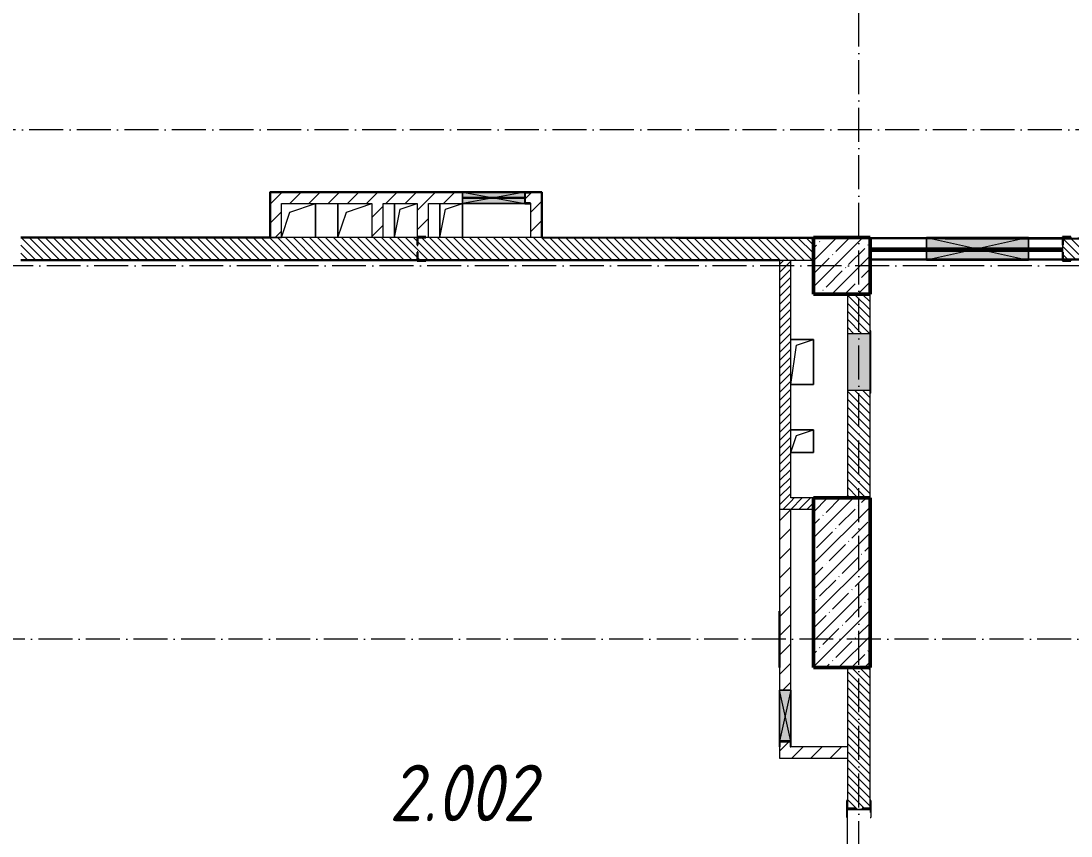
# Model space of a CAD drawing. Header units: millimetres. Extents: x -213536 to 1564669, y -45299 to 942238.
# Drawn here: x -17542 to -8267, y 530559 to 537760 of the extents above; entities that cross this region are included whole.
import ezdxf

# ---------------------------------------------------------------- set-up
doc = ezdxf.new("R2010")
doc.units = ezdxf.units.MM
doc.linetypes.add('50_200_ШТРИХ_1Т_ш5_п1_п1_', pattern=[700, 500, -100, 0, -100])
for name, color, linetype, lineweight in [('2) ПГП 4м', 4, 'Continuous', 30), ('2.2) ПГП двери 2.4 -', 134, 'Continuous', 60), ('2.4) ПГП вычит ЖБбалки 0.4 м -', 24, 'Continuous', 30), ('3.1) ЖБ окна 1.2 м', 102, 'Continuous', 30), ('3.3) Вычитаем ЖБбалки 0.4м -', 31, 'Continuous', 30), ('6) Мини окна 0.4 -', 10, 'Continuous', 30), ('A-DETL-GENF-OTLN', 7, 'Continuous', 9), ('A-FLOR-____-OTLN', 7, 'Continuous', 9), ('A-GENM-____-MCUT', 7, 'Continuous', 25), ('A-GENM-____-OTLN', 7, 'Continuous', 9), ('A-GENM-____-OTLN-1', 7, 'Continuous', 25), ('A-GLAZ-____-OTLN', 7, 'Continuous', 9), ('A-WALL-____-MCUT', 7, 'Continuous', 13), ('A-WALL-____-MCUT-1', 7, 'Continuous', 9), ('A-WALL-____-PATT-1', 7, 'Continuous', 9), ('A-WALL-FNSH-MCUT-1', 7, 'Continuous', 9), ('I-WALL-____-OTLN', 7, 'Continuous', 9), ('S-COLS-____-MCUT', 7, 'Continuous', 50), ('S-COLS-____-OTLN', 7, 'Continuous', 9), ('S-GRID-____-OTLN-1', 7, '50_200_ШТРИХ_1Т_ш5_п1_п1_', 9), ('Марки помещений', 7, 'Continuous', 9)]:
    doc.layers.add(name, color=color, linetype=linetype, lineweight=lineweight)
doc.layers.add('A-GLAZ-____-OTLN-1', color=7, linetype='Continuous', lineweight=9, true_color=0xc0c0c0)
doc.styles.add('ISOCPEUR_I_2', font='isocpeui.ttf', dxfattribs={"width": 0.85, "height": 2.3})
pattern_1 = [(135, (-15591.663, 459015.94), (-35.35534, -35.35534), [])]
pattern_2 = [(45, (-15591.663, 459015.94), (-35.35534, 35.35534), [])]
pattern_3 = [(45, (-15591.66, 459015.94), (-84.85281, 84.85281), [])]

# ---------------------------------------------------------------- blocks, each defined once
blk = doc.blocks.new('BSC_Колонна _Прямоугольная - 500х500-V26-АР1_План отверстий 2 этажа в осях 1-64_Ю-ЯЯ')
at = {"layer": 'S-COLS-____-OTLN'}
h = blk.add_hatch(dxfattribs=at)
h.set_pattern_fill('FP_35', color=256, style=0, pattern_type=2)
h.set_pattern_definition([(45, (-5300, -76581.04), (-114.04925, 114.04925), []), (45, (-5185.95, -76581.04), (-114.04925, 114.04925), [201.613, -40.323, 3.353, -36.97])])
h.paths.add_polyline_path([(-250, -250), (250, -250), (250, 250), (-250, 250)], flags=0)
at = {"layer": 'S-COLS-____-MCUT'}
for p, q in [((250, 250), (-250, 250)), ((-250, 250), (-250, -250)), ((250, -250), (250, 250)), ((-250, -250), (250, -250))]:
    blk.add_line(p, q, dxfattribs=at)
blk = doc.blocks.new('BSC_Колонна _Прямоугольная - 500х1500-25984399-АР1_План отверстий 2 этажа в осях 1-64_Ю-ЯЯ')
at = {"layer": 'S-COLS-____-OTLN'}
h = blk.add_hatch(dxfattribs=at)
h.set_pattern_fill('FP_161', color=256, style=0, pattern_type=2)
h.set_pattern_definition([(45, (-5300, -73781.04), (-114.04925, 114.04925), []), (45, (-5185.95, -73781.04), (-114.04925, 114.04925), [201.613, -40.323, 3.353, -36.97])])
h.paths.add_polyline_path([(-250, -750), (250, -750), (250, 750), (-250, 750), (-250, -412.3)], flags=0)
at = {"layer": 'S-COLS-____-MCUT'}
for p, q in [((250, 750), (-250, 750)), ((-250, 750), (-250, -750)), ((250, -750), (250, 750)), ((-250, -750), (250, -750))]:
    blk.add_line(p, q, dxfattribs=at)
blk = doc.blocks.new('Фахверк_СКБ_Уголок - 200_3550-28187522-АР1_План отверстий 2 этажа в осях 1-64_Ю-ЯЯ')
at = {"layer": 'A-GENM-____-MCUT'}
for p, q in [((125, 156), (50, 156)), ((50, 156), (50, 150)), ((50, 150), (119, 150)), ((119, 150), (119, 81)), ((125, 81), (125, 156)), ((119, 81), (125, 81)), ((125, 19), (119, 19)), ((119, 19), (119, -50)), ((125, -56), (125, 19)), ((119, -50), (50, -50)), ((50, -50), (50, -56)), ((50, -56), (125, -56))]:
    blk.add_line(p, q, dxfattribs=at)
blk = doc.blocks.new('Фахверк_СКБ_Уголок - 200_3550_зеркало-28264001-АР1_План отверстий 2 этажа в осях 1-64_Ю-ЯЯ')
at = {"layer": 'A-GENM-____-MCUT'}
for p, q in [((200, 156), (125, 156)), ((125, 156), (125, 81)), ((131, 81), (131, 150)), ((131, 150), (200, 150)), ((200, 150), (200, 156)), ((125, 81), (131, 81)), ((131, 19), (125, 19)), ((125, 19), (125, -56)), ((131, -50), (131, 19)), ((125, -56), (200, -56)), ((200, -50), (131, -50)), ((200, -56), (200, -50))]:
    blk.add_line(p, q, dxfattribs=at)
blk = doc.blocks.new('154_Стойка_СКБ_Уголок - СМ-2480_200-28346303-АР1_План отверстий 2 этажа в осях 1-64_Ю-ЯЯ')
at = {"layer": 'A-GENM-____-MCUT'}
for p, q in [((125, 156), (125, 81)), ((200, 156), (125, 156)), ((131, 81), (131, 150)), ((131, 150), (200, 150)), ((200, 150), (200, 156)), ((125, 81), (131, 81)), ((131, 19), (125, 19)), ((125, 19), (125, -56)), ((131, -50), (131, 19)), ((125, -56), (200, -56)), ((200, -50), (131, -50)), ((200, -56), (200, -50))]:
    blk.add_line(p, q, dxfattribs=at)
blk = doc.blocks.new('Стойка_Влож_Полоса боковая - Полоса-V150-АР1_План отверстий 2 этажа в осях 1-64_Ю-ЯЯ')
at = {"layer": 'A-GENM-____-OTLN'}
for p, q in [((-5, 60), (0, 60)), ((-5, -60), (-5, 60)), ((0, 31), (0, -31)), ((0, -60), (-5, -60))]:
    blk.add_line(p, q, dxfattribs=at)
blk = doc.blocks.new('Стойка_Влож_Уголок_Опорный - Уголок-28213941-АР1_План отверстий 2 этажа в осях 1-64_Ю-ЯЯ')
at = {"layer": 'A-GENM-____-OTLN'}
for p, q in [((-212, -6), (-212, 0)), ((0, 0), (0, -6)), ((-212, -75), (-212, -6)), ((-212, -6), (-206, -6)), ((-212, -75), (-206, -75)), ((-6, -6), (0, -6)), ((-6, -75), (0, -75)), ((0, -6), (0, -75))]:
    blk.add_line(p, q, dxfattribs=at)
blk = doc.blocks.new('АР_Перемычка - АР_Перемычка-28444941-АР1_План отверстий 2 этажа в осях 1-64_Ю-ЯЯ')
at = {"layer": 'A-GENM-____-OTLN'}
blk.add_line((-400, -100), (-392, -100), dxfattribs=at)
blk = doc.blocks.new('AR_Отверстие прямоугольное _в плите_ - AR_Отверстие прямоугольное _в плите_-30458127-АР1_План отверстий 2 этажа в осях 1-64_Ю-ЯЯ')
at = {"layer": 'A-GENM-____-OTLN'}
for p, q in [((100, 100), (-100, 100)), ((-50, 50), (100, 100)), ((100, -100), (100, 100)), ((-100, -100), (-50, 50)), ((-100, -100), (100, -100))]:
    blk.add_line(p, q, dxfattribs=at)
blk = doc.blocks.new('AR_Отверстие прямоугольное _в плите_ - AR_Отверстие прямоугольное _в плите_-30229368-АР1_План отверстий 2 этажа в осях 1-64_Ю-ЯЯ')
at = {"layer": 'A-GENM-____-OTLN'}
for p, q in [((100, 200), (-100, 200)), ((-50, 150), (100, 200)), ((100, -200), (100, 200)), ((-100, -200), (-50, 150)), ((-100, -200), (100, -200))]:
    blk.add_line(p, q, dxfattribs=at)
blk = doc.blocks.new('AR_Отверстие прямоугольное _в плите_ - AR_Отверстие прямоугольное _в плите_-30512088-АР1_План отверстий 2 этажа в осях 1-64_Ю-ЯЯ')
at = {"layer": 'A-GENM-____-OTLN'}
for p, q in [((-100, 150), (-100, -150)), ((-100, -150), (-50, 100)), ((-50, 100), (100, 150))]:
    blk.add_line(p, q, dxfattribs=at)
blk = doc.blocks.new('AR_Отверстие прямоугольное _в плите_ - AR_Отверстие прямоугольное _в плите_-V189-АР1_План отверстий 2 этажа в осях 1-64_Ю-ЯЯ')
at = {"layer": 'A-GENM-____-OTLN'}
for p, q in [((-100, 150), (-100, -150)), ((-100, -150), (-50, 100)), ((-50, 100), (100, 150)), ((100, -150), (100, 150))]:
    blk.add_line(p, q, dxfattribs=at)
blk = doc.blocks.new('AR_Отверстие прямоугольное _в плите_ - AR_Отверстие прямоугольное _в плите_-V190-АР1_План отверстий 2 этажа в осях 1-64_Ю-ЯЯ')
at = {"layer": 'A-GENM-____-OTLN'}
for p, q in [((-150, 150), (-150, -150)), ((-75, 75), (150, 150)), ((-150, -150), (-75, 75))]:
    blk.add_line(p, q, dxfattribs=at)
blk = doc.blocks.new('AR_Отверстие прямоугольное _в плите_ - AR_Отверстие прямоугольное _в плите_-V191-АР1_План отверстий 2 этажа в осях 1-64_Ю-ЯЯ')
at = {"layer": 'A-GENM-____-OTLN'}
for p, q in [((-75, 75), (150, 150)), ((150, -150), (150, 150)), ((-150, -150), (-75, 75))]:
    blk.add_line(p, q, dxfattribs=at)
blk = doc.blocks.new('AR_Отверстие Ниша - Лючок-32401324-АР1_План отверстий 2 этажа в осях 1-64_Ю-ЯЯ')
at = {"layer": 'A-GLAZ-____-OTLN'}
blk.add_hatch(color=256, dxfattribs=at).paths.add_polyline_path([(-250, -100), (250, -100), (250, 100), (-250, 100)], flags=0)
for p, q in [((250, 100), (-250, 100)), ((-250, 100), (-250, -100)), ((250, -100), (250, 100)), ((-250, -100), (250, -100))]:
    blk.add_line(p, q, dxfattribs=at)
blk = doc.blocks.new('Л_Общий_Лючок - Лючок-29683801-АР1_План отверстий 2 этажа в осях 1-64_Ю-ЯЯ')
at = {"layer": 'A-GLAZ-____-OTLN-1'}
blk.add_hatch(color=256, dxfattribs=at).paths.add_polyline_path([(-24, 0), (524, 0), (524, 6), (-24, 6)], flags=0)
at = {"layer": 'A-GLAZ-____-OTLN'}
for p, q in [((524, 6), (-24, 6)), ((-24, 6), (-24, 0)), ((524, 6), (524, 0))]:
    blk.add_line(p, q, dxfattribs=at)
blk = doc.blocks.new('AR_Отверстие прямоугольное _в стене_ - AR_Отверстие прямоугольное _в стене__ОВ-36795660-АР1_План отверстий 2 этажа в осях 1-64_Ю-ЯЯ')
at = {"layer": 'A-GLAZ-____-OTLN'}
blk.add_hatch(color=256, dxfattribs=at).paths.add_polyline_path([(450, -100), (450, 100), (-450, 100), (-450, -100)], flags=0)
at = {"layer": 'A-DETL-GENF-OTLN'}
for p, q in [((-450, -100), (-450, 100)), ((-450, 100), (450, 100)), ((450, 100), (-450, -100)), ((-450, 100), (450, -100)), ((450, 100), (-450, 100)), ((-450, 100), (-450, -100)), ((450, 100), (450, -100)), ((450, -100), (450, 100)), ((450, -100), (-450, -100)), ((-450, -100), (450, -100))]:
    blk.add_line(p, q, dxfattribs=at)
blk = doc.blocks.new('AR_Отверстие прямоугольное _в стене_ - AR_Отверстие прямоугольное _в стене__ОВ-36794636-АР1_План отверстий 2 этажа в осях 1-64_Ю-ЯЯ')
at = {"layer": 'A-GLAZ-____-OTLN'}
blk.add_hatch(color=256, dxfattribs=at).paths.add_polyline_path([(275, -50), (275, 50), (-275, 50), (-275, -50)], flags=0)
at = {"layer": 'A-DETL-GENF-OTLN'}
for p, q in [((-275, -50), (-275, 50)), ((-275, 50), (275, 50)), ((275, 50), (-275, -50)), ((-275, 50), (275, -50)), ((275, 50), (-275, 50)), ((-275, 50), (-275, -50)), ((275, -50), (-275, -50)), ((-275, -50), (275, -50))]:
    blk.add_line(p, q, dxfattribs=at)
blk = doc.blocks.new('AR_Отверстие прямоугольное _в стене_ - AR_Отверстие прямоугольное _в стене__ОВ-36797345-АР1_План отверстий 2 этажа в осях 1-64_Ю-ЯЯ')
at = {"layer": 'A-GLAZ-____-OTLN'}
blk.add_hatch(color=256, dxfattribs=at).paths.add_polyline_path([(225, 50), (-225, 50), (-225, -50), (225, -50), (225, 47)], flags=0)
at = {"layer": 'A-DETL-GENF-OTLN'}
for p, q in [((-225, -50), (-225, 50)), ((-225, 50), (225, 50)), ((225, 50), (-225, -50)), ((-225, 50), (225, -50)), ((225, 50), (-225, 50)), ((-225, 50), (-225, -50)), ((225, -50), (-225, -50)), ((-225, -50), (225, -50))]:
    blk.add_line(p, q, dxfattribs=at)
blk = doc.blocks.new('154_Фахверк_СКБ_Швеллер - Тип_100_3960_зеркало-36793856-АР1_План отверстий 2 этажа в осях 1-64_Ю-ЯЯ')
at = {"layer": 'A-GENM-____-MCUT'}
for p, q in [((175, 50), (125, 50)), ((125, 50), (125, -50)), ((128, 47), (175, 47)), ((128, -47), (128, 47)), ((175, 47), (175, 50)), ((125, -50), (175, -50)), ((175, -47), (128, -47)), ((175, -50), (175, -47))]:
    blk.add_line(p, q, dxfattribs=at)
blk = doc.blocks.new('2этаж')
at = {"layer": 'S-GRID-____-OTLN-1', "color": 251, "ltscale": 0.6, "true_color": 0x636466}
for p, q in [((-10141.7, 511907.5), (-10141.7, 549908.8)), ((31562.9, 536797), (-20260.4, 536797)), ((17013.3, 535597), (-20260.4, 535597)), ((8958.3, 532297), (-20260.4, 532297))]:
    blk.add_line(p, q, dxfattribs=at)

msp = doc.modelspace()

# ---------------------------------------------------------------- hatches: boundary and pattern name
at = {"layer": 'A-WALL-____-PATT-1'}
h = msp.add_hatch(dxfattribs=at)
h.set_pattern_fill('FP_4', color=256, style=0, pattern_type=2)
h.set_pattern_definition(pattern_3)
h.paths.add_polyline_path([(-15241.7, 535847), (-15241.7, 536247), (-15341.7, 536247), (-15341.7, 535847)], flags=0)
h = msp.add_hatch(dxfattribs=at)
h.set_pattern_fill('FP_4', color=256, style=0, pattern_type=2)
h.set_pattern_definition(pattern_3)
h.paths.add_polyline_path([(-13941.7, 536147), (-13641.7, 536147), (-13641.7, 536247), (-15241.7, 536247), (-15241.7, 536147), (-14041.7, 536147)], flags=0)
h.paths.add_polyline_path([(-13088.7, 536150), (-13041.7, 536150), (-13041.7, 536244), (-13088.7, 536244), (-13088.7, 536241.8)], flags=0)
h = msp.add_hatch(dxfattribs=at)
h.set_pattern_fill('FP_4', color=256, style=0, pattern_type=2)
h.set_pattern_definition(pattern_3)
h.paths.add_polyline_path([(-13041.7, 535847), (-12941.7, 535847), (-12941.7, 536247), (-13041.7, 536247), (-13041.7, 536147)], flags=0)
h = msp.add_hatch(dxfattribs=at)
h.set_pattern_fill('FP_4', color=256, style=0, pattern_type=2)
h.set_pattern_definition(pattern_3)
h.paths.add_polyline_path([(-14341.7, 535847), (-14341.7, 536147), (-14441.7, 536147), (-14441.7, 535847)], flags=0)
h = msp.add_hatch(dxfattribs=at)
h.set_pattern_fill('FP_4', color=256, style=0, pattern_type=2)
h.set_pattern_definition(pattern_3)
h.paths.add_polyline_path([(-13966.7, 535847), (-13941.7, 535847), (-13941.7, 536147), (-14041.7, 536147), (-14041.7, 535853), (-13966.7, 535853)], flags=0)
h = msp.add_hatch(dxfattribs=at)
h.set_pattern_fill('FP_6', color=256, style=0, pattern_type=2)
h.set_pattern_definition(pattern_1)
h.paths.add_polyline_path([(-10541.7, 535647), (-10541.7, 535847), (-14035.7, 535847), (-14035.7, 535778), (-14041.7, 535778), (-14041.7, 535847), (-17541.7, 535847), (-17541.7, 535647), (-14041.7, 535647), (-14041.7, 535716), (-14035.7, 535716), (-14035.7, 535647), (-12071.8, 535647)], flags=0)
h = msp.add_hatch(dxfattribs=at)
h.set_pattern_fill('FP_6', color=256, style=0, pattern_type=2)
h.set_pattern_definition(pattern_1)
h.paths.add_polyline_path([(-8197.7, 535647), (-8197.7, 535722), (-8191.7, 535722), (-8191.7, 535847), (-8335.7, 535847), (-8335.7, 535778), (-8341.7, 535778), (-8341.7, 535716), (-8335.7, 535716), (-8335.7, 535647), (-8266.7, 535647)], flags=0)
h = msp.add_hatch(dxfattribs=at)
h.set_pattern_fill('FP_5', color=256, style=0, pattern_type=2)
h.set_pattern_definition(pattern_2)
h.paths.add_polyline_path([(-10741.7, 533447), (-10741.7, 535647), (-10841.7, 535647), (-10841.7, 533447)], flags=0)
h = msp.add_hatch(dxfattribs=at)
h.set_pattern_fill('FP_6', color=256, style=0, pattern_type=2)
h.set_pattern_definition(pattern_1)
h.paths.add_polyline_path([(-10241.7, 533547), (-10041.7, 533547), (-10041.7, 534497), (-10241.7, 534497)], flags=0)
h.paths.add_polyline_path([(-10241.7, 534997), (-10041.7, 534997), (-10041.7, 535347), (-10241.7, 535347)], flags=0)
h = msp.add_hatch(dxfattribs=at)
h.set_pattern_fill('FP_5', color=256, style=0, pattern_type=2)
h.set_pattern_definition(pattern_2)
h.paths.add_polyline_path([(-10541.7, 533447), (-10541.7, 533547), (-10741.7, 533547), (-10741.7, 533447)], flags=0)
h = msp.add_hatch(dxfattribs=at)
h.set_pattern_fill('FP_4', color=256, style=0, pattern_type=2)
h.set_pattern_definition(pattern_3)
h.paths.add_polyline_path([(-10744.7, 531347), (-10744.7, 531394), (-10838.7, 531394), (-10838.7, 531347), (-10791.7, 531347)], flags=0)
h.paths.add_polyline_path([(-10741.7, 531847), (-10741.7, 533447), (-10841.7, 533447), (-10841.7, 531847)], flags=0)
h = msp.add_hatch(dxfattribs=at)
h.set_pattern_fill('FP_6', color=256, style=0, pattern_type=2)
h.set_pattern_definition(pattern_1)
h.paths.add_polyline_path([(-10041.7, 526697), (-10041.7, 526891), (-10110.7, 526891), (-10110.7, 526897), (-10172.7, 526897), (-10172.7, 526891), (-10241.7, 526891), (-10241.7, 526697), (-10047.7, 526697)], flags=0)
h.paths.add_polyline_path([(-10172.7, 528597), (-10110.7, 528597), (-10110.7, 528603), (-10041.7, 528603), (-10041.7, 528991), (-10110.7, 528991), (-10110.7, 528997), (-10172.7, 528997), (-10172.7, 528991), (-10241.7, 528991), (-10241.7, 528603), (-10172.7, 528603)], flags=0)
h.paths.add_polyline_path([(-10110.7, 530797), (-10110.7, 530803), (-10041.7, 530803), (-10041.7, 532047), (-10241.7, 532047), (-10241.7, 530803), (-10172.7, 530803), (-10172.7, 530797)], flags=0)
h = msp.add_hatch(dxfattribs=at)
h.set_pattern_fill('FP_4', color=256, style=0, pattern_type=2)
h.set_pattern_definition(pattern_3)
h.paths.add_polyline_path([(-10741.7, 531247), (-10241.7, 531247), (-10241.7, 531347), (-10841.7, 531347), (-10841.7, 531247), (-10744.7, 531247)], flags=0)

# ---------------------------------------------------------------- linework, layer by layer
at = {"layer": '2) ПГП 4м'}
for points in [[(-8191.7, 535834.5), (-12941.7, 535847), (-12941.7, 536247), (-15341.7, 536247), (-15341.7, 535847), (-17541.7, 535847)], [(-8191.7, 535653), (-10041.7, 535653)]]:
    msp.add_lwpolyline(points, dxfattribs=at)
at = {"layer": '2.2) ПГП двери 2.4 -'}
msp.add_lwpolyline([(-10041.7, 535742.3), (-8335.7, 535742.3)], dxfattribs=at)
at = {"layer": '2.4) ПГП вычит ЖБбалки 0.4 м -'}
msp.add_lwpolyline([(-17541.7, 535647), (-10841.7, 535647)], dxfattribs=at)
at = {"layer": '3.3) Вычитаем ЖБбалки 0.4м -'}
for points in [[(-10541.7, 535847), (-10041.7, 535847)], [(-10841.7, 532047), (-10841.7, 532547)]]:
    msp.add_lwpolyline(points, dxfattribs=at)
at = {"layer": '6) Мини окна 0.4 -'}
for points in [[(-13641.7, 536197), (-13088.7, 536197)], [(-9541.7, 535747), (-8641.7, 535747)]]:
    msp.add_lwpolyline(points, dxfattribs=at)
at = {"layer": 'A-FLOR-____-OTLN'}
for p, q in [((-14941.7, 536147), (-14941.7, 535847)), ((-14741.7, 535847), (-14741.7, 536147)), ((-14241.7, 535847), (-14241.7, 536147)), ((-13841.7, 535847), (-13841.7, 536147)), ((-13641.7, 536147), (-13641.7, 535847)), ((-10741.7, 534947), (-10541.7, 534947)), ((-10541.7, 534947), (-10541.7, 534547)), ((-10541.7, 534547), (-10741.7, 534547)), ((-10741.7, 534147), (-10541.7, 534147)), ((-10541.7, 534147), (-10541.7, 533947)), ((-10541.7, 533947), (-10741.7, 533947))]:
    msp.add_line(p, q, dxfattribs=at)
at = {"layer": 'A-WALL-____-MCUT'}
for p, q in [((-14041.7, 535847), (-17541.7, 535847)), ((-10541.7, 535847), (-13966.7, 535847)), ((-8341.7, 535778), (-8341.7, 535716)), ((-17541.7, 535647), (-14041.7, 535647)), ((-13966.7, 535647), (-10541.7, 535647)), ((-10241.7, 535347), (-10241.7, 534997)), ((-10041.7, 534997), (-10041.7, 535347)), ((-10241.7, 534497), (-10241.7, 533547)), ((-10041.7, 533547), (-10041.7, 534497)), ((-10241.7, 532047), (-10241.7, 530872)), ((-10041.7, 530872), (-10041.7, 532047))]:
    msp.add_line(p, q, dxfattribs=at)
at = {"layer": 'A-WALL-____-MCUT-1'}
msp.add_line((-10841.7, 533447), (-10741.7, 533447), dxfattribs=at)
at = {"layer": 'A-WALL-FNSH-MCUT-1'}
for p, q in [((-15341.7, 536247), (-15341.7, 535847)), ((-13641.7, 536247), (-15341.7, 536247)), ((-12941.7, 536247), (-13041.7, 536247)), ((-12941.7, 535847), (-12941.7, 536247)), ((-15241.7, 535847), (-15241.7, 536147)), ((-15241.7, 536147), (-14441.7, 536147)), ((-14441.7, 536147), (-14441.7, 535847)), ((-14341.7, 536147), (-14041.7, 536147)), ((-14341.7, 535847), (-14341.7, 536147)), ((-14041.7, 536147), (-14041.7, 535853)), ((-13941.7, 536147), (-13641.7, 536147)), ((-13941.7, 535847), (-13941.7, 536147)), ((-13041.7, 536147), (-13041.7, 535847)), ((-15341.7, 535847), (-15241.7, 535847)), ((-10841.7, 535647), (-10841.7, 531847)), ((-10741.7, 533547), (-10741.7, 535647)), ((-10541.7, 533547), (-10741.7, 533547)), ((-10741.7, 533447), (-10541.7, 533447)), ((-10741.7, 531847), (-10741.7, 533447)), ((-10841.7, 531347), (-10841.7, 531247)), ((-10241.7, 531347), (-10741.7, 531347)), ((-10841.7, 531247), (-10241.7, 531247))]:
    msp.add_line(p, q, dxfattribs=at)
at = {"layer": 'I-WALL-____-OTLN'}
for p, q in [((-10041.7, 535847), (-9541.7, 535847)), ((-8641.7, 535847), (-8341.7, 535847)), ((-9541.7, 535647), (-10041.7, 535647)), ((-8341.7, 535647), (-8641.7, 535647)), ((-10241.7, 528997), (-10241.7, 530797)), ((-10041.7, 530797), (-10041.7, 530767))]:
    msp.add_line(p, q, dxfattribs=at)

# ---------------------------------------------------------------- block references
at = {"layer": '3.1) ЖБ окна 1.2 м'}
msp.add_blockref('2этаж', (0, 0), dxfattribs=at)
at = {"layer": 'A-GENM-____-OTLN'}
for name, p in [('AR_Отверстие прямоугольное _в плите_ - AR_Отверстие прямоугольное _в плите_-V191-АР1_План отверстий 2 этажа в осях 1-64_Ю-ЯЯ', (-15091.7, 535997)), ('AR_Отверстие прямоугольное _в плите_ - AR_Отверстие прямоугольное _в плите_-V190-АР1_План отверстий 2 этажа в осях 1-64_Ю-ЯЯ', (-14591.7, 535997)), ('AR_Отверстие прямоугольное _в плите_ - AR_Отверстие прямоугольное _в плите_-30512088-АР1_План отверстий 2 этажа в осях 1-64_Ю-ЯЯ', (-14141.7, 535997)), ('AR_Отверстие прямоугольное _в плите_ - AR_Отверстие прямоугольное _в плите_-V189-АР1_План отверстий 2 этажа в осях 1-64_Ю-ЯЯ', (-13741.7, 535997)), ('AR_Отверстие прямоугольное _в плите_ - AR_Отверстие прямоугольное _в плите_-30229368-АР1_План отверстий 2 этажа в осях 1-64_Ю-ЯЯ', (-10641.7, 534747)), ('AR_Отверстие прямоугольное _в плите_ - AR_Отверстие прямоугольное _в плите_-30458127-АР1_План отверстий 2 этажа в осях 1-64_Ю-ЯЯ', (-10641.7, 534047)), ('Стойка_Влож_Уголок_Опорный - Уголок-28213941-АР1_План отверстий 2 этажа в осях 1-64_Ю-ЯЯ', (-10035.7, 530797))]:
    msp.add_blockref(name, p, dxfattribs=at)
for name, rotation in [('АР_Перемычка - АР_Перемычка-28444941-АР1_План отверстий 2 этажа в осях 1-64_Ю-ЯЯ', 269.9999999999999), ('Стойка_Влож_Полоса боковая - Полоса-V150-АР1_План отверстий 2 этажа в осях 1-64_Ю-ЯЯ', 89.99999999999993)]:
    msp.add_blockref(name, (-10141.7, 530797), dxfattribs=dict(at, rotation=rotation))
at = {"layer": 'A-GENM-____-OTLN-1'}
for name, p in [('154_Фахверк_СКБ_Швеллер - Тип_100_3960_зеркало-36793856-АР1_План отверстий 2 этажа в осях 1-64_Ю-ЯЯ', (-13216.7, 536197)), ('Фахверк_СКБ_Уголок - 200_3550_зеркало-28264001-АР1_План отверстий 2 этажа в осях 1-64_Ю-ЯЯ', (-8466.7, 535697))]:
    msp.add_blockref(name, p, dxfattribs=at)
for name, p, rotation in [('Фахверк_СКБ_Уголок - 200_3550-28187522-АР1_План отверстий 2 этажа в осях 1-64_Ю-ЯЯ', (-13916.7, 535797), 180), ('154_Фахверк_СКБ_Швеллер - Тип_100_3960_зеркало-36793856-АР1_План отверстий 2 этажа в осях 1-64_Ю-ЯЯ', (-10791.7, 531522), 269.9999999999999), ('154_Стойка_СКБ_Уголок - СМ-2480_200-28346303-АР1_План отверстий 2 этажа в осях 1-64_Ю-ЯЯ', (-10091.7, 530672), 89.99999999999991)]:
    msp.add_blockref(name, p, dxfattribs=dict(at, rotation=rotation))
at = {"layer": 'A-GLAZ-____-OTLN'}
for name, p in [('AR_Отверстие прямоугольное _в стене_ - AR_Отверстие прямоугольное _в стене__ОВ-36794636-АР1_План отверстий 2 этажа в осях 1-64_Ю-ЯЯ', (-13366.7, 536197)), ('AR_Отверстие прямоугольное _в стене_ - AR_Отверстие прямоугольное _в стене__ОВ-36795660-АР1_План отверстий 2 этажа в осях 1-64_Ю-ЯЯ', (-9091.7, 535747))]:
    msp.add_blockref(name, p, dxfattribs=at)
for name, p, rotation in [('AR_Отверстие Ниша - Лючок-32401324-АР1_План отверстий 2 этажа в осях 1-64_Ю-ЯЯ', (-10141.7, 534747), 89.99999999999991), ('Л_Общий_Лючок - Лючок-29683801-АР1_План отверстий 2 этажа в осях 1-64_Ю-ЯЯ', (-10041.7, 534997), 269.9999999999999), ('AR_Отверстие прямоугольное _в стене_ - AR_Отверстие прямоугольное _в стене__ОВ-36797345-АР1_План отверстий 2 этажа в осях 1-64_Ю-ЯЯ', (-10791.7, 531622), 269.9999999999999)]:
    msp.add_blockref(name, p, dxfattribs=dict(at, rotation=rotation))
at = {"layer": 'S-COLS-____-OTLN'}
for name, p in [('BSC_Колонна _Прямоугольная - 500х500-V26-АР1_План отверстий 2 этажа в осях 1-64_Ю-ЯЯ', (-10291.7, 535597)), ('BSC_Колонна _Прямоугольная - 500х1500-25984399-АР1_План отверстий 2 этажа в осях 1-64_Ю-ЯЯ', (-10291.7, 532797))]:
    msp.add_blockref(name, p, dxfattribs=at)

# ---------------------------------------------------------------- texts
at = {"layer": 'Марки помещений', "insert": (-14289.6, 531190.2), "char_height": 500, "width": 785.654, "attachment_point": 1, "style": 'ISOCPEUR_I_2'}
msp.add_mtext('2.002', dxfattribs=at)

doc.saveas('drawing.dxf')
